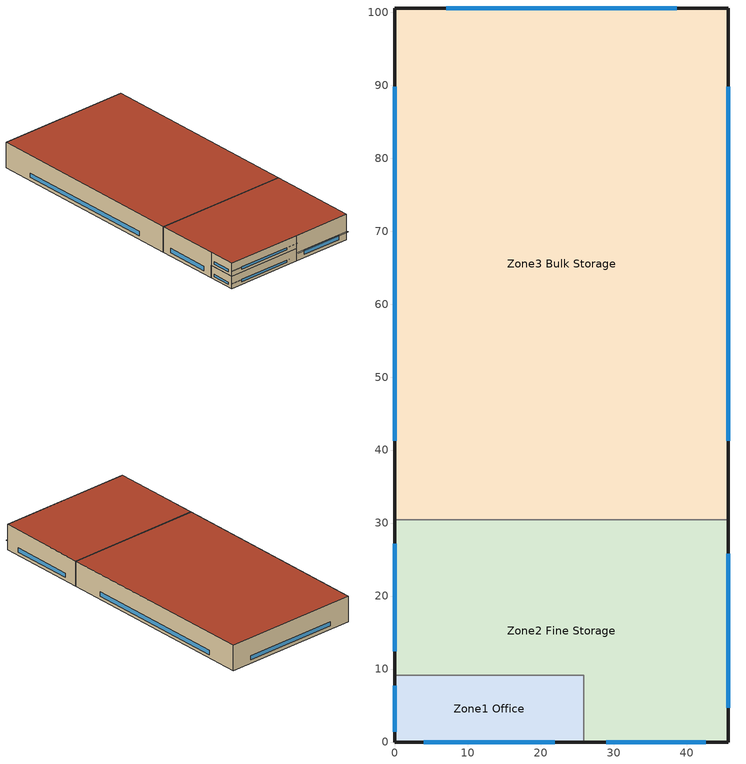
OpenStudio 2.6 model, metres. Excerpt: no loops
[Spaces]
Zone3 Bulk Storage
 floor ground: 45.72,100.58 45.72,30.48 0,30.48 0,100.58 z0
 wall outside (BTAP-Ext-Wall-Mass:U-0.21-:{ "cond"=>0.06}): 45.72,30.48 45.72,100.58 0,100.58 0,30.48 z0:8.53
 wall to Zone2 Fine Storage: 45.72,30.48 0,30.48 z0:8.53
 window (BTAP-Ext-DaylightDiffuser:U=0.190 SHGC=0.600-:{ "cond"=>0.7}): 0,89.79 0,41.26 / 38.68,100.58 7.04,100.58 / 45.72,41.26 45.72,89.79 z1.09:2.57
 roof outside (BTAP-Ext-Roof-Metal:U-0.138-:{ "cond"=>0.057}): 45.72,30.48 45.72,100.58 0,100.58 0,30.48 z8.53
Zone2 Fine Storage
 floor to Zone1 Office: 0,0 0,9.14 25.91,9.14 25.91,0 z4.27
 floor ground: 45.72,30.48 45.72,0 25.91,0 25.91,9.14 0,9.14 0,30.48 z0
 wall outside (BTAP-Ext-Wall-Mass:U-0.21-:{ "cond"=>0.06}): 0,30.48 0,9.14 / 25.91,0 45.72,0 45.72,30.48 z0:8.53; 0,9.14 0,0 25.91,0 z4.27:8.53
 wall to Zone1 Office: 0,9.14 25.91,9.14 25.91,0 z0:4.27
 window (BTAP-Ext-DaylightDiffuser:U=0.190 SHGC=0.600-:{ "cond"=>0.7}): 28.97,0 42.66,0 / 0,27.18 0,12.44 / 45.72,4.7 45.72,25.78 z1.09:2.57; 4,0 21.91,0 z5.19:5.93; 0,7.72 0,1.42 z5.19:5.94
 roof outside (BTAP-Ext-Roof-Metal:U-0.138-:{ "cond"=>0.057}): 45.72,0 45.72,30.48 0,30.48 0,0 z8.53
Zone1 Office
 floor ground: 25.91,9.14 25.91,0 0,0 0,9.14 z0
 wall outside (BTAP-Ext-Wall-Mass:U-0.21-:{ "cond"=>0.06}): 0,9.14 0,0 25.91,0 z0:4.27
 window (BTAP-Ext-DaylightDiffuser:U=0.190 SHGC=0.600-:{ "cond"=>0.7}): 4,0 21.91,0 / 0,7.72 0,1.42 z0.93:1.67
shading: 45.69,0 25.93,0 25.93,-0.75 45.69,-0.75 z2.9; 25.88,0 0.03,0 0.03,-0.37 25.88,-0.37 z6.1; 25.88,0 0.03,0 0.03,-0.37 25.88,-0.37 z1.83
[ClimateZones]
Climate Zone Institution Name 1=ASHRAE; Climate Zone Document Name 1=ANSI/ASHRAE Standard 169; Climate Zone Document Year 1=2006; Climate Zone Institution Name 2=CEC; Climate Zone Document Name 2=California Climate Zone Descriptions; Climate Zone Document Year 2=1995
[Building]
Warehouse-CAN_AB_Fort.McMurray.AP.716890_CWEC2016.epw created: 2019-08-08 02:49:29 +0000: Default Construction Set=BTAP-Mass at hdd = 6250.0; Standards Number of Stories=1; Standards Number of Above Ground Stories=1; Standards Building Type=NECB2017_Warehouse
[Site]
Fort McMurray AP_AB_CAN: Latitude {deg}=56.653; Longitude {deg}=-111.223; Time Zone {hr}=-7; Elevation {m}=369.1
[Site:WaterMainsTemperature]
Calculation Method=Correlation; Annual Average Outdoor Air Temperature {C}=1.875; Maximum Difference In Monthly Average Outdoor Air Temperatures {deltaC}=34.4
[Site:GroundTemperature:BuildingSurface]
19.527, 19.502, 19.536, 19.598, 20.002, 21.64, 22.225, 22.375, 21.449, 20.121, 19.802, 19.633
[SizingPeriod:DesignDay] Barometric Pressure {Pa}=96969; Sky Clearness=0; Rain Indicator=0; Snow Indicator=0; Day of Month=21; Daylight Saving Time Indicator=0; Humidity Indicating Type=Wetbulb; Dry-Bulb Temperature Range Modifier Type=DefaultMultipliers
Name | Maximum Dry-Bulb Temperature {C} | Daily Dry-Bulb Temperature Range {deltaC} | Humidity Indicating Conditions at Maximum Dry-Bulb | Wind Speed {m/s} | Wind Direction {deg} | Month | Day Type | Solar Model Indicator | ASHRAE Taub | ASHRAE Taud
Fort McMurray AP Ann Clg .4% Condns DB=>MWB | 28.9 | 12.4 | 17.8 | 3.7 | 250 | 7 | SummerDesignDay | ASHRAETau | 0.377 | 2.403
Fort McMurray AP Ann Htg 99.6% Condns DB | -36.2 | 0 | -36.2 | 1 | 90 | 1 | WinterDesignDay | ASHRAEClearSky
[Material:NoMass] Roughness=Smooth; Thermal Absorptance=0.9; Solar Absorptance=0.7
Name | Thermal Resistance {m2-K/W} | Visible Absorptance
Typical Carpet Pad | 0.21648 | 0.8
Typical Insulation 1 | 5.91238 | 0.7
Typical Insulation 2 | 4.49096 | 0.7
Typical Insulation 3 | 7.24636 | 0.7
Typical Carpet Pad 2 | 1.25503 | 0.8
Typical Carpet Pad 3 | 3.45515 | 0.8
Typical Insulation 4 | 0.526298 | 0.7
Typical Insulation 5 | 0.526316 | 0.7
Typical Insulation 6 R-93.1 | 16.3957 | 0.7
Typical Insulation 6 R-99.97 | 17.6056 | 0.7
[Material]
Name | Roughness | Thickness {m} | Conductivity {W/m-K} | Density {kg/m3} | Specific Heat {J/kg-K} | Thermal Absorptance | Solar Absorptance | Visible Absorptance
100mm Normalweight concrete floor | MediumSmooth | 0.1016 | 2.31 | 2322 | 832
G01 13mm gypsum board | Smooth | 0.0127 | 0.16 | 800 | 1090 | 0.9 | 0.7 | 0.5
G05 25mm wood | MediumSmooth | 0.0254 | 0.15 | 608 | 1630 | 0.9 | 0.5 | 0.5
4 in. Normalweight Concrete Floor | MediumRough | 0.1016 | 2.31 | 2322 | 832 | 0.9 | 0.7 | 0.7
1IN Stucco; 1IN Stucco 1 | Smooth | 0.0253 | 0.6918 | 1858 | 837 | 0.9 | 0.7 | 0.92
8IN CONCRETE HW RefBldg; 8IN CONCRETE HW RefBldg 1 | Rough | 0.2032 | 1.311 | 2240 | 836.8 | 0.9 | 0.7 | 0.7
1/2IN Gypsum; 1/2IN Gypsum 1 | Smooth | 0.0127 | 0.16 | 784.9 | 830 | 0.9 | 0.4 | 0.4
Metal Roof Surface; F08 Metal surface; Metal Roof Surface 1 | Smooth | 0.0008 | 45.28 | 7824 | 500 | 0.9 | 0.7 | 0.7
6 in. Normalweight Concrete Floor | MediumRough | 0.1524 | 2.31 | 2322 | 832 | 0.9 | 0.7 | 0.7
[Construction]
BTAP-Int-Floor: 100mm Normalweight concrete floor, Typical Carpet Pad
BTAP-Int-Wall: G01 13mm gypsum board, G01 13mm gypsum board
BTAP-Int-Ceiling: Typical Carpet Pad, 100mm Normalweight concrete floor
BTAP-Ext-DaylightDiffuser: SimpleGlazing
BTAP-Int-Door: G05 25mm wood
BTAP-Ext-Floor-Mass:U-0.162: Typical Insulation 1, 4 in. Normalweight Concrete Floor, Typical Carpet Pad
BTAP-Ext-Wall-Mass:U-0.21: 1IN Stucco, 8IN CONCRETE HW RefBldg, Typical Insulation 2, 1/2IN Gypsum
BTAP-Ext-Roof-Metal:U-0.138: Metal Roof Surface, Typical Insulation 3
BTAP-Grnd-Floor-Mass:U-0.757: 6 in. Normalweight Concrete Floor, Typical Carpet Pad 2
BTAP-Grnd-Roof-Mass:U-0.284: 6 in. Normalweight Concrete Floor, Typical Carpet Pad 3
BTAP-Ext-Door:U-1.9000000000000001: F08 Metal surface, Typical Insulation 4
BTAP-Ext-OverHeadDoor:U-1.9000000000000001: Typical Insulation 5
BTAP-Ext-DaylightDiffuser:U=0.190 SHGC=0.600: SimpleGlazing:U=0.190 SHGC=0.600
BTAP-Ext-Wall-Mass:U-0.21-:{ "cond"=>0.06}: 1IN Stucco 1, 8IN CONCRETE HW RefBldg 1, Typical Insulation 6 R-93.1, 1/2IN Gypsum 1
BTAP-Ext-Roof-Metal:U-0.138-:{ "cond"=>0.057}: Metal Roof Surface 1, Typical Insulation 6 R-99.97
BTAP-Ext-DaylightDiffuser:U=0.190 SHGC=0.600-:{ "cond"=>0.7}: SimpleGlazing:U=0.190 SHGC=0.600 1 U-0.12
[DefaultConstructionSet]
BTAP-Mass at hdd = 6250.0: Default Exterior Surface Constructions=BTAP-Mass at hdd = 6250.0; Default Interior Surface Constructions=Default Surface Constructions 2; Default Ground Contact Surface Constructions=BTAP-Mass at hdd = 6250.0 1; Default Exterior SubSurface Constructions=BTAP-Mass at hdd = 6250.0; Default Interior SubSurface Constructions=Default Sub Surface Constructions 2; Interior Partition Construction=BTAP-Int-Door
[DefaultSurfaceConstructions]
Name | Floor Construction | Wall Construction | Roof Ceiling Construction
Default Surface Constructions 2 | BTAP-Int-Floor | BTAP-Int-Wall | BTAP-Int-Ceiling
BTAP-Mass at hdd = 6250.0 | BTAP-Ext-Floor-Mass:U-0.162 | BTAP-Ext-Wall-Mass:U-0.21 | BTAP-Ext-Roof-Metal:U-0.138
BTAP-Mass at hdd = 6250.0 1 | BTAP-Grnd-Floor-Mass:U-0.757 | BTAP-Grnd-Roof-Mass:U-0.284 | BTAP-Grnd-Roof-Mass:U-0.284
[DefaultSubSurfaceConstructions]
Name | Fixed Window Construction | Operable Window Construction | Door Construction | Glass Door Construction | Overhead Door Construction | Skylight Construction | Tubular Daylight Dome Construction | Tubular Daylight Diffuser Construction
Default Sub Surface Constructions 2 | BTAP-Ext-DaylightDiffuser | BTAP-Ext-DaylightDiffuser | BTAP-Int-Door
BTAP-Mass at hdd = 6250.0 | BTAP-Ext-DaylightDiffuser:U=0.190 SHGC=0.600 | BTAP-Ext-DaylightDiffuser:U=0.190 SHGC=0.600 | BTAP-Ext-Door:U-1.9000000000000001 | BTAP-Ext-DaylightDiffuser:U=0.190 SHGC=0.600 | BTAP-Ext-OverHeadDoor:U-1.9000000000000001 | BTAP-Ext-DaylightDiffuser:U=0.190 SHGC=0.600 | BTAP-Ext-DaylightDiffuser:U=0.190 SHGC=0.600 | BTAP-Ext-DaylightDiffuser:U=0.190 SHGC=0.600
[WindowMaterial:SimpleGlazingSystem] Solar Heat Gain Coefficient=0.6; Visible Transmittance=0.21
Name | U-Factor {W/m2-K}
SimpleGlazing | 2.2
SimpleGlazing:U=0.190 SHGC=0.600 | 1.9
SimpleGlazing:U=0.190 SHGC=0.600 1 U-0.12 | 0.7
[Space] Building Story=Building Story 1; Part of Total Floor Area=Yes
Name | Space Type | Thermal Zone
Zone3 Bulk Storage | Space Function Warehouse storage area medium to bulky palletized items | ALL_ST=Warehouse storage area medium to bulky palletized items_FL=Building Story 1_SCH=A
Zone2 Fine Storage | Space Function Warehouse storage area small hand-carried items(4) | ALL_ST=Warehouse storage area small hand-carried items(4)_FL=Building Story 1_SCH=A
Zone1 Office | Space Function Office enclosed <= 25 m2 | ALL_ST=Office enclosed <= 25 m2_FL=Building Story 1_SCH=A
[BuildingStory]
Building Story 1: Nominal Z Coordinate {m}=0
[SpaceType] Standards Building Type=Space Function
Name | Default Schedule Set | Design Specification Outdoor Air Object | Standards Space Type
Space Function Warehouse storage area medium to bulky palletized items | Space Function Warehouse storage area medium to bulky palletized items Schedule Set | Space Function Warehouse storage area medium to bulky palletized items Ventilation | Warehouse storage area medium to bulky palletized items
Space Function Warehouse storage area small hand-carried items(4) | Space Function Warehouse storage area small hand-carried items(4) Schedule Set | Space Function Warehouse storage area small hand-carried items(4) Ventilation | Warehouse storage area small hand-carried items(4)
Space Function Office enclosed <= 25 m2 | Space Function Office enclosed <= 25 m2 Schedule Set | Space Function Office enclosed <= 25 m2 Ventilation | Office enclosed <= 25 m2
[People:Definition] Number of People Calculation Method=People/Area; Fraction Radiant=0.3
Name | People per Space Floor Area {person/m2}
Space Function Office enclosed <= 25 m2 People Definition | 0.0500182
Space Function Warehouse storage area medium to bulky palletized items People Definition | 0.0100036
Space Function Warehouse storage area small hand-carried items(4) People Definition | 0.0200073
[People] Work Efficiency Schedule=Work Efficiency Schedule; Clothing Insulation Schedule=Clothing Schedule; Air Velocity Schedule=Air Velocity Schedule; Multiplier=1
Name | People Definition | Space or SpaceType
Space Function Office enclosed <= 25 m2 People | Space Function Office enclosed <= 25 m2 People Definition | Space Function Office enclosed <= 25 m2
Space Function Warehouse storage area medium to bulky palletized items People | Space Function Warehouse storage area medium to bulky palletized items People Definition | Space Function Warehouse storage area medium to bulky palletized items
Space Function Warehouse storage area small hand-carried items(4) People | Space Function Warehouse storage area small hand-carried items(4) People Definition | Space Function Warehouse storage area small hand-carried items(4)
[Lights:Definition] Design Level Calculation Method=Watts/Area; Fraction Radiant=0.5; Fraction Visible=0.2
Name | Watts per Space Floor Area {W/m2}
Space Function Office enclosed <= 25 m2 Lights Definition-new - 85.0 percent reduction | 1.2
Space Function Warehouse storage area small hand-carried items(4) Lights Definition-new - 85.0 percent reduction | 1.11
Space Function Warehouse storage area medium to bulky palletized items Lights Definition-new - 85.0 percent reduction | 0.54
[Lights] Fraction Replaceable=1
Name | Lights Definition | Space or SpaceType
Space Function Office enclosed <= 25 m2 Lights 85.0 percent reduction | Space Function Office enclosed <= 25 m2 Lights Definition-new - 85.0 percent reduction | Space Function Office enclosed <= 25 m2
Space Function Warehouse storage area medium to bulky palletized items Lights 85.0 percent reduction | Space Function Warehouse storage area medium to bulky palletized items Lights Definition-new - 85.0 percent reduction | Space Function Warehouse storage area medium to bulky palletized items
Space Function Warehouse storage area small hand-carried items(4) Lights 85.0 percent reduction | Space Function Warehouse storage area small hand-carried items(4) Lights Definition-new - 85.0 percent reduction | Space Function Warehouse storage area small hand-carried items(4)
[ElectricEquipment:Definition] Design Level Calculation Method=Watts/Area; Fraction Radiant=0.5
Name | Watts per Space Floor Area {W/m2}
Space Function Office enclosed <= 25 m2 Elec Equip Definition - 50.0 percent reduction | 3.75136
Space Function Warehouse storage area small hand-carried items(4) Elec Equip Definition - 50.0 percent reduction; Space Function Warehouse storage area medium to bulky palletized items Elec Equip Definition - 50.0 percent reduction | 0.500182
[ElectricEquipment]
Name | Electric Equipment Definition | Space or SpaceType
Space Function Office enclosed <= 25 m2 Elec Equip 50.0 percent reduction | Space Function Office enclosed <= 25 m2 Elec Equip Definition - 50.0 percent reduction | Space Function Office enclosed <= 25 m2
Space Function Warehouse storage area medium to bulky palletized items Elec Equip 50.0 percent reduction | Space Function Warehouse storage area medium to bulky palletized items Elec Equip Definition - 50.0 percent reduction | Space Function Warehouse storage area medium to bulky palletized items
Space Function Warehouse storage area small hand-carried items(4) Elec Equip 50.0 percent reduction | Space Function Warehouse storage area small hand-carried items(4) Elec Equip Definition - 50.0 percent reduction | Space Function Warehouse storage area small hand-carried items(4)
[DesignSpecification:OutdoorAir] Outdoor Air Method=Sum; Outdoor Air Flow per Person {m3/s-person}=0; Outdoor Air Flow Rate {m3/s}=0; Outdoor Air Flow Air Changes per Hour {1/hr}=0
Name | Outdoor Air Flow per Floor Area {m3/s-m2}
Space Function Office enclosed <= 25 m2 Ventilation | 0.00042164
Space Function Warehouse storage area medium to bulky palletized items Ventilation; Space Function Warehouse storage area small hand-carried items(4) Ventilation | 0.0003048
[DefaultScheduleSet] Number of People Schedule=NECB-A-Occupancy; People Activity Level Schedule=NECB-Activity; Electric Equipment Schedule=NECB-A-Electric-Equipment; Infiltration Schedule=Always On
Name | Lighting Schedule
Space Function Office enclosed <= 25 m2 Schedule Set | NECB-A-Occupancy-NECB-A-Lighting-0.3-0.1-0.67-Light Ruleset
Space Function Warehouse storage area medium to bulky palletized items Schedule Set; Space Function Warehouse storage area small hand-carried items(4) Schedule Set | NECB-A-Lighting
[ThermostatSetpoint:DualSetpoint] Heating Setpoint Temperature Schedule=NECB-A-Thermostat Setpoint-Heating; Cooling Setpoint Temperature Schedule=NECB-A-Thermostat Setpoint-Cooling
Space Function Office enclosed <= 25 m2 Thermostat 3; Space Function Warehouse storage area small hand-carried items(4) Thermostat 3; Space Function Warehouse storage area medium to bulky palletized items Thermostat 3
[SpaceInfiltration:DesignFlowRate] Schedule=Always On Discrete; Design Flow Rate Calculation Method=Flow/ExteriorArea; Flow per Exterior Surface Area {m3/s-m2}=3.4544e-05; Constant Term Coefficient=0; Temperature Term Coefficient=0; Velocity Term Coefficient=0.224; Velocity Squared Term Coefficient=0
Name | Space or SpaceType
Zone1 Office Infiltration | Zone1 Office
Zone2 Fine Storage Infiltration | Zone2 Fine Storage
Zone3 Bulk Storage Infiltration | Zone3 Bulk Storage
[ThermalZone] Use Ideal Air Loads=No
Name | Thermostat
ALL_ST=Office enclosed <= 25 m2_FL=Building Story 1_SCH=A | Space Function Office enclosed <= 25 m2 Thermostat 3
ALL_ST=Warehouse storage area small hand-carried items(4)_FL=Building Story 1_SCH=A | Space Function Warehouse storage area small hand-carried items(4) Thermostat 3
ALL_ST=Warehouse storage area medium to bulky palletized items_FL=Building Story 1_SCH=A | Space Function Warehouse storage area medium to bulky palletized items Thermostat 3
[HeatExchanger:AirToAir:SensibleAndLatent] Availability Schedule=Always On Discrete; Nominal Supply Air Flow Rate {m3/s}=autosize; Sensible Effectiveness at 100% Heating Air Flow=0.9; Latent Effectiveness at 100% Heating Air Flow=0.9; Sensible Effectiveness at 75% Heating Air Flow=0.9; Latent Effectiveness at 75% Heating Air Flow=0.9; Sensible Effectiveness at 100% Cooling Air Flow=0.9; Latent Effectiveness at 100% Cooling Air Flow=0.9; Sensible Effectiveness at 75% Cooling Air Flow=0.9; Latent Effectiveness at 75% Cooling Air Flow=0.9; Supply Air Outlet Temperature Control=Yes; Heat Exchanger Type=Rotary; Frost Control Type=ExhaustOnly; Threshold Temperature {C}=-23.3; Initial Defrost Time Fraction=0.167; Rate of Defrost Time Fraction Increase {1/K}=1.44; Economizer Lockout=Yes
Name | Nominal Electric Power {W}
Sys_3_PSZ ALL_ST=Office enclosed <= 25 m2_FL=Building Story 1_SCH=A ERV | 121.662
Sys_4_PSZ_ALL_ST=Warehouse storage area medium to bulky palletized items_FL=Building Story 1_SCH=A ERV | 750.88
Sys_4_PSZ_ALL_ST=Warehouse storage area small hand-carried items(4)_FL=Building Story 1_SCH=A ERV | 354.73
[SetpointManager:OutdoorAirPretreat] Minimum Setpoint Temperature {C}=-99; Maximum Setpoint Temperature {C}=99; Minimum Setpoint Humidity Ratio {kgWater/kgDryAir}=1e-05; Maximum Setpoint Humidity Ratio {kgWater/kgDryAir}=1
Setpoint Manager Outdoor Air Pretreat 1; Setpoint Manager Outdoor Air Pretreat 2; Setpoint Manager Outdoor Air Pretreat 3
[AvailabilityManager:NightCycle] Control Type=CycleOnAny; Thermostat Tolerance {deltaC}=1; Cycling Run Time {s}=3600
Availability Manager Night Cycle 1; Availability Manager Night Cycle 2; Availability Manager Night Cycle 3
[Schedule:Ruleset]
Clothing Schedule: Default Day Schedule=Clothing Schedule Default Winter Clothes
Air Velocity Schedule: Default Day Schedule=Air Velocity Schedule Default
Work Efficiency Schedule: Default Day Schedule=Work Efficiency Schedule Default
NECB-A-Occupancy: Default Day Schedule=NECB-A-Occupancy Default
NECB-Activity: Default Day Schedule=NECB-Activity Default; Summer Design Day Schedule=NECB-Activity Summer Design Day; Winter Design Day Schedule=NECB-Activity Winter Design Day
NECB-A-Occupancy-NECB-A-Lighting-0.3-0.1-0.67-Light Ruleset: Default Day Schedule=NECB-A-Occupancy-NECB-A-Lighting-0.3-0.1-0.67-Light Default
NECB-A-Electric-Equipment: Default Day Schedule=NECB-A-Electric-Equipment Default
Always On: Default Day Schedule=Always On Default
NECB-A-Thermostat Setpoint-Heating: Default Day Schedule=NECB-A-Thermostat Setpoint-Heating Default
NECB-A-Thermostat Setpoint-Cooling: Default Day Schedule=NECB-A-Thermostat Setpoint-Cooling Default
NECB-A-Lighting: Default Day Schedule=NECB-A-Lighting Default
[Schedule:Day]
Clothing Schedule Default Winter Clothes; Always On Default: 24, 0, 1
Clothing Schedule Summer Clothes: 24, 0, 0.5
Air Velocity Schedule Default; NECB-A-Electric-Equipment Sat Day; NECB-A-Electric-Equipment Sun|Hol Day: 24, 0, 0.2
Work Efficiency Schedule Default; NECB-A-Occupancy Sat Day; NECB-A-Occupancy Sun|Hol Day: 24, 0, 0
NECB-A-Occupancy Default; NECB-A-Occupancy Default|Wkdy Day: 7, 0, 0, 8, 0, 0.1, 9, 0, 0.7, 12, 0, 0.9, 14, 0, 0.5, 17, 0, 0.9, 18, 0, 0.7, 19, 0, 0.3, 23, 0, 0.1, 24, 0, 0
NECB-Activity Default; NECB-Activity Winter Design Day; NECB-Activity Summer Design Day: 24, 0, 130
NECB-A-Occupancy-NECB-A-Lighting-0.3-0.1-0.67-Light Default; NECB-A-Occupancy-NECB-A-Lighting-0.3-0.1-0.67-Default|Wkdy-Light Day: 7, 0, 0.03495, 8, 0, 0.2097, 9, 0, 0.8, 17, 0, 0.9, 18, 0, 0.8, 19, 0, 0.5, 21, 0, 0.2097, 23, 0, 0.0699, 24, 0, 0.03495
NECB-A-Occupancy-NECB-A-Lighting-0.3-0.1-0.67-Sat-Light Day; NECB-A-Occupancy-NECB-A-Lighting-0.3-0.1-0.67-Sun|Hol-Light Day: 24, 0, 0.03495
NECB-A-Electric-Equipment Default; NECB-A-Electric-Equipment Default|Wkdy Day: 7, 0, 0.2, 8, 0, 0.3, 9, 0, 0.8, 18, 0, 0.9, 19, 0, 0.5, 21, 0, 0.3, 24, 0, 0.2
NECB-A-Thermostat Setpoint-Heating Default; NECB-A-Thermostat Setpoint-Heating Default|Wkdy Day: 6, 0, 18, 7, 0, 20, 21, 0, 22, 24, 0, 18
NECB-A-Thermostat Setpoint-Heating Sat Day; NECB-A-Thermostat Setpoint-Heating Sun|Hol Day: 24, 0, 18
NECB-A-Thermostat Setpoint-Cooling Default; NECB-A-Thermostat Setpoint-Cooling Default|Wkdy Day: 6, 0, 35, 21, 0, 24, 24, 0, 35
NECB-A-Thermostat Setpoint-Cooling Sat Day; NECB-A-Thermostat Setpoint-Cooling Sun|Hol Day: 24, 0, 35
NECB-A-Lighting Default; NECB-A-Lighting Default|Wkdy Day: 7, 0, 0.05, 8, 0, 0.3, 9, 0, 0.8, 17, 0, 0.9, 18, 0, 0.8, 19, 0, 0.5, 21, 0, 0.3, 23, 0, 0.1, 24, 0, 0.05
NECB-A-Lighting Sat Day; NECB-A-Lighting Sun|Hol Day: 24, 0, 0.05
[Schedule:Rule] Date Specification Type=DateRange; Start Day=1
Name | Schedule Ruleset | Rule Order | Day Schedule | Start Month | End Month | End Day | Apply Monday | Apply Tuesday | Apply Wednesday | Apply Thursday | Apply Friday | Apply Saturday | Apply Sunday
Schedule Rule 1 | Clothing Schedule | 0 | Clothing Schedule Summer Clothes | 5 | 9 | 30
Schedule Rule 2 | NECB-A-Occupancy | 2 | NECB-A-Occupancy Default|Wkdy Day | 1 | 12 | 31 | Yes | Yes | Yes | Yes | Yes
Schedule Rule 3 | NECB-A-Occupancy | 1 | NECB-A-Occupancy Sat Day | 1 | 12 | 31 |  |  |  |  |  | Yes
Schedule Rule 4 | NECB-A-Occupancy | 0 | NECB-A-Occupancy Sun|Hol Day | 1 | 12 | 31 |  |  |  |  |  |  | Yes
Schedule Rule 5 | NECB-A-Occupancy-NECB-A-Lighting-0.3-0.1-0.67-Light Ruleset | 2 | NECB-A-Occupancy-NECB-A-Lighting-0.3-0.1-0.67-Default|Wkdy-Light Day | 1 | 12 | 31 | Yes | Yes | Yes | Yes | Yes
Schedule Rule 6 | NECB-A-Occupancy-NECB-A-Lighting-0.3-0.1-0.67-Light Ruleset | 1 | NECB-A-Occupancy-NECB-A-Lighting-0.3-0.1-0.67-Sat-Light Day | 1 | 12 | 31 |  |  |  |  |  | Yes
Schedule Rule 7 | NECB-A-Occupancy-NECB-A-Lighting-0.3-0.1-0.67-Light Ruleset | 0 | NECB-A-Occupancy-NECB-A-Lighting-0.3-0.1-0.67-Sun|Hol-Light Day | 1 | 12 | 31 |  |  |  |  |  |  | Yes
Schedule Rule 8 | NECB-A-Electric-Equipment | 2 | NECB-A-Electric-Equipment Default|Wkdy Day | 1 | 12 | 31 | Yes | Yes | Yes | Yes | Yes
Schedule Rule 9 | NECB-A-Electric-Equipment | 1 | NECB-A-Electric-Equipment Sat Day | 1 | 12 | 31 |  |  |  |  |  | Yes
Schedule Rule 10 | NECB-A-Electric-Equipment | 0 | NECB-A-Electric-Equipment Sun|Hol Day | 1 | 12 | 31 |  |  |  |  |  |  | Yes
Schedule Rule 11 | NECB-A-Thermostat Setpoint-Heating | 2 | NECB-A-Thermostat Setpoint-Heating Default|Wkdy Day | 1 | 12 | 31 | Yes | Yes | Yes | Yes | Yes
Schedule Rule 12 | NECB-A-Thermostat Setpoint-Heating | 1 | NECB-A-Thermostat Setpoint-Heating Sat Day | 1 | 12 | 31 |  |  |  |  |  | Yes
Schedule Rule 13 | NECB-A-Thermostat Setpoint-Heating | 0 | NECB-A-Thermostat Setpoint-Heating Sun|Hol Day | 1 | 12 | 31 |  |  |  |  |  |  | Yes
Schedule Rule 14 | NECB-A-Thermostat Setpoint-Cooling | 2 | NECB-A-Thermostat Setpoint-Cooling Default|Wkdy Day | 1 | 12 | 31 | Yes | Yes | Yes | Yes | Yes
Schedule Rule 15 | NECB-A-Thermostat Setpoint-Cooling | 1 | NECB-A-Thermostat Setpoint-Cooling Sat Day | 1 | 12 | 31 |  |  |  |  |  | Yes
Schedule Rule 16 | NECB-A-Thermostat Setpoint-Cooling | 0 | NECB-A-Thermostat Setpoint-Cooling Sun|Hol Day | 1 | 12 | 31 |  |  |  |  |  |  | Yes
Schedule Rule 17 | NECB-A-Lighting | 2 | NECB-A-Lighting Default|Wkdy Day | 1 | 12 | 31 | Yes | Yes | Yes | Yes | Yes
Schedule Rule 18 | NECB-A-Lighting | 1 | NECB-A-Lighting Sat Day | 1 | 12 | 31 |  |  |  |  |  | Yes
Schedule Rule 19 | NECB-A-Lighting | 0 | NECB-A-Lighting Sun|Hol Day | 1 | 12 | 31 |  |  |  |  |  |  | Yes
[Schedule:Constant]
Always On Discrete: Value=1
